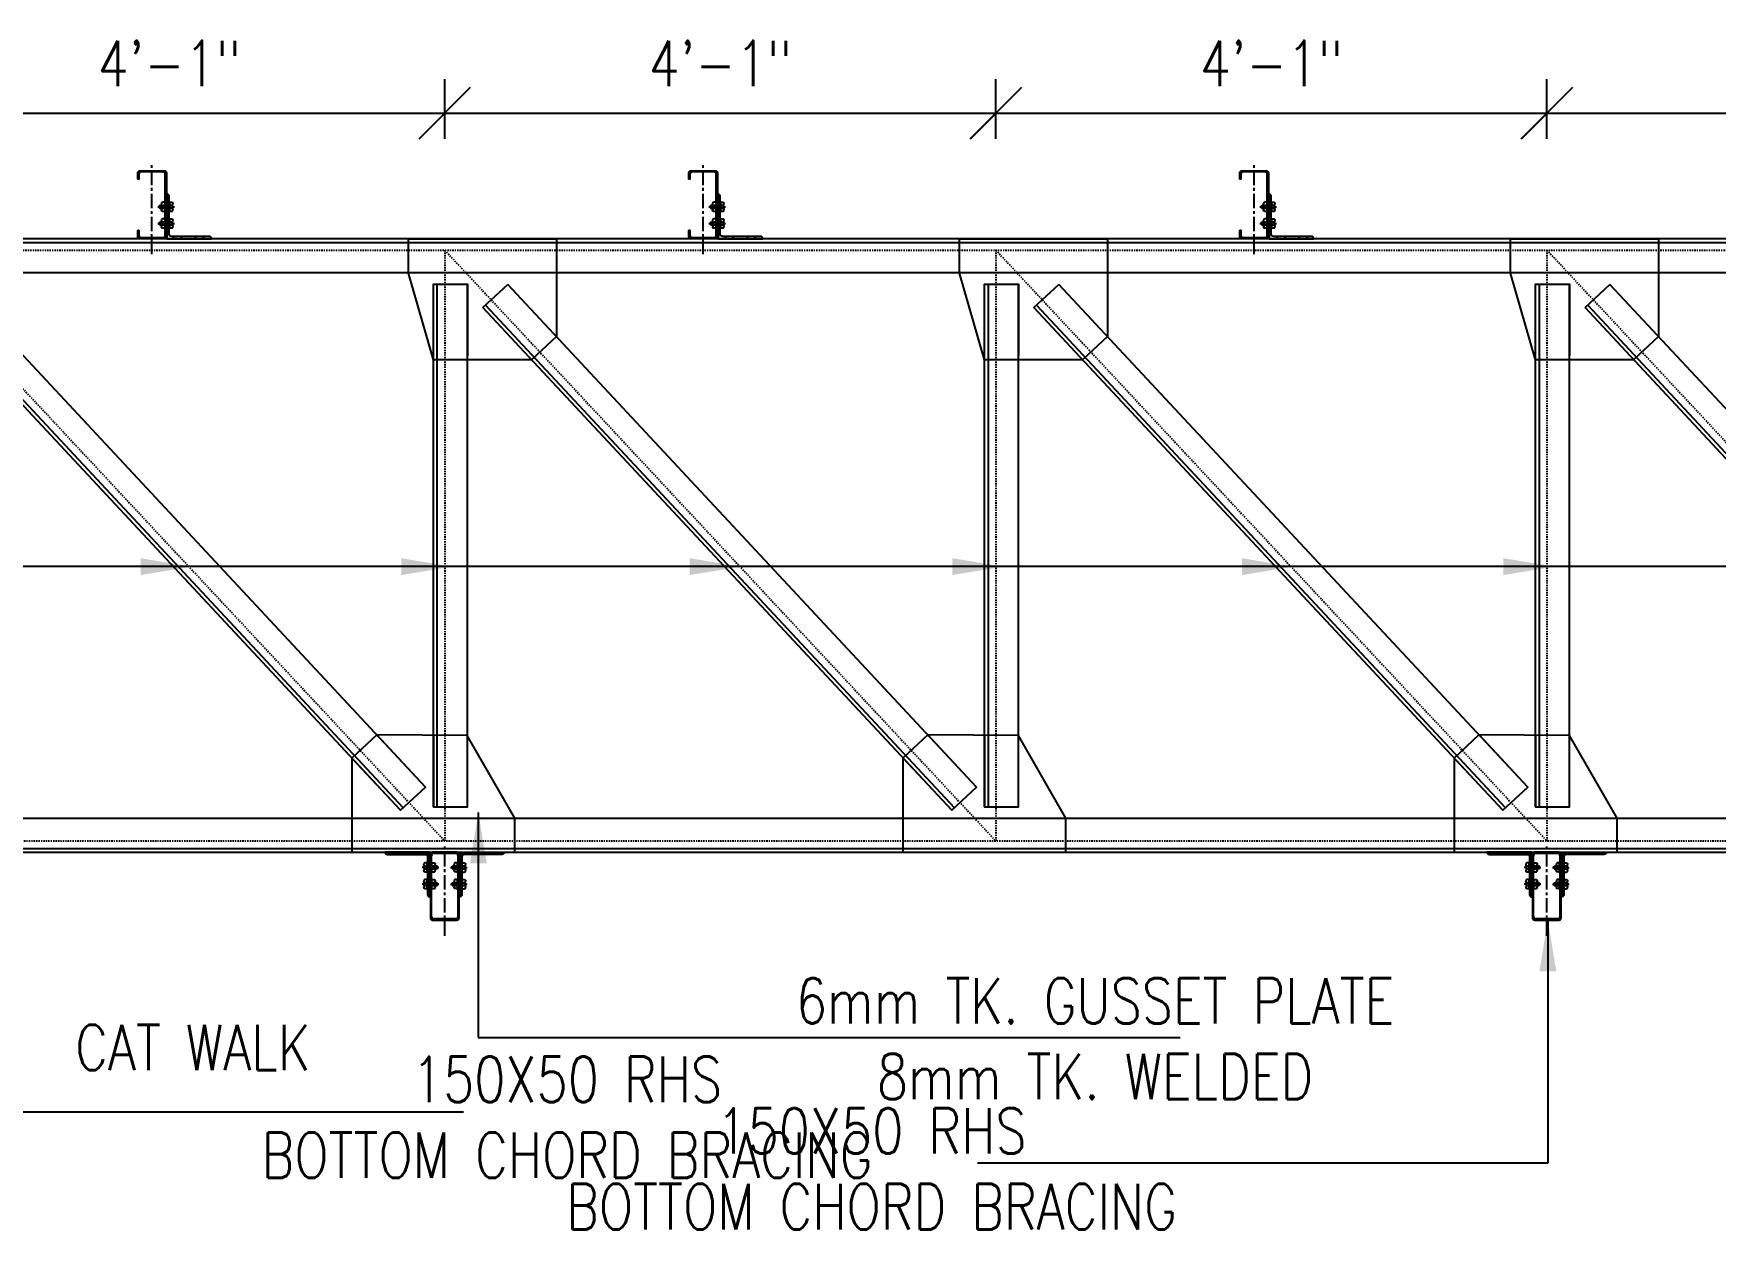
# Model space of a CAD drawing. Extents: x -95606 to 113309, y -42160 to -940.
# Drawn here: x -32143.1 to -31995.1, y -22819.4 to -22714.2 of the extents above; entities that cross this region are included whole.
import ezdxf

# ---------------------------------------------------------------- set-up
doc = ezdxf.new("R2010")
doc.units = 0
doc.header["$LTSCALE"] = 0.02
doc.header["$MEASUREMENT"] = 0
doc.header["$PDMODE"] = 3
doc.header["$PDSIZE"] = -2
doc.linetypes.add('CENTERX2', pattern=[101.6, 63.5, -12.7, 12.7, -12.7])
doc.linetypes.add('DASHEDX2', pattern=[1.5, 1, -0.5])
doc.layers.get('0').update_dxf_attribs({"linetype": 'CONTINUOUS'})
doc.layers.get('DEFPOINTS').update_dxf_attribs({"linetype": 'CONTINUOUS'})
for name, color, linetype in [('A-C PURLIN', 1, 'CONTINUOUS'), ('A-GRID', 7, 'CENTERX2'), ('A-OL', 2, 'CONTINUOUS'), ('A-WELD', 6, 'CONTINUOUS'), ('dimentions', 8, 'CONTINUOUS'), ('EXLINE', 33, 'CONTINUOUS'), ('G-GRID', 7, 'CENTERX2'), ('GUSSET', 1, 'CONTINUOUS'), ('OL', 2, 'CONTINUOUS'), ('S-DIM', 7, 'CONTINUOUS'), ('S-TXT', 2, 'CONTINUOUS')]:
    doc.layers.add(name, color=color, linetype=linetype)
doc.layers.add('Layer4', color=4, linetype='CONTINUOUS', lineweight=25)
doc.styles.add('style9', font='romans.shx', dxfattribs={"width": 0.8, "height": 4})
doc.dimstyles.new('TEXT-14', dxfattribs={"dimtxt": 4, "dimasz": 4.5, "dimexe": 3, "dimexo": 6, "dimgap": 2, "dimtad": 1, "dimdec": 0, "dimrnd": 0.5, "dimzin": 1, "dimdsep": 46, "dimlunit": 4, "dimtxsty": 'style9', "dimblk": 'OBLIQUE', "dimcen": 72.09, "dimclrd": 1, "dimclre": 1, "dimclrt": 2, "dimadec": 0, "dimazin": 0, "dimtfac": 1, "dimtdec": 0, "dimtofl": 0, "dimtmove": 0, "dimatfit": 3, "dimfxl": 1, "dimfrac": 2, "dimtolj": 1, "dimtzin": 0, "dimlwd": -1, "dimarcsym": 0})
pattern_1 = [(315, (-1888.39049, -319.076286), (0.03824563803, 0.03824563803), []), (315, (-1888.36345, -319.076286), (0.03824563803, 0.03824563803), [])]
pattern_2 = [(315, (-1791.3965, -319.0763), (0.03824563803, 0.03824563803), []), (315, (-1791.369457, -319.0763), (0.03824563803, 0.03824563803), [])]

# ---------------------------------------------------------------- blocks, each defined once
blk = doc.blocks.new('_Oblique')
at = {"color": 0, "linetype": 'ByBlock', "lineweight": -2}
blk.add_line((-0.5, -0.5), (0.5, 0.5), dxfattribs=at)
blk = doc.blocks.new('*D853')
at = {"layer": 'DEFPOINTS', "color": 0, "lineweight": -2, "transparency": 16777216}
for p in [(-32106.9, -22721.19), (-32155.4, -22729.44), (-32106.9, -22729.43)]:
    blk.add_point(p, dxfattribs=at)
at = {"layer": 'dimentions', "color": 1, "lineweight": -2, "transparency": 16777216}
for p, q in [((-32155.4, -22723.44), (-32155.4, -22718.19)), ((-32106.9, -22723.43), (-32106.9, -22718.19))]:
    blk.add_line(p, q, dxfattribs=at)
at = {"layer": 'dimentions', "color": 1, "transparency": 16777216}
blk.add_line((-32155.4, -22721.19), (-32106.9, -22721.19), dxfattribs=at)
at = {"layer": 'dimentions', "color": 1, "transparency": 16777216, "xscale": 4.5, "yscale": 4.5, "zscale": 4.5, "rotation": 180}
blk.add_blockref('_Oblique', (-32155.4, -22721.19), dxfattribs=at)
at = {"layer": 'dimentions', "color": 1, "transparency": 16777216, "xscale": 4.5, "yscale": 4.5, "zscale": 4.5}
blk.add_blockref('_Oblique', (-32106.9, -22721.19), dxfattribs=at)
at = {"layer": 'dimentions', "color": 2, "transparency": 16777216, "insert": (-32131.15, -22716.81), "char_height": 4, "attachment_point": 5, "style": 'style9'}
blk.add_mtext('\\A1;4\'-1"', dxfattribs=at)
blk = doc.blocks.new('*D854')
at = {"layer": 'DEFPOINTS', "color": 0, "lineweight": -2, "transparency": 16777216}
for p in [(-32058.4, -22721.19), (-32106.9, -22729.44), (-32058.4, -22729.43)]:
    blk.add_point(p, dxfattribs=at)
at = {"layer": 'dimentions', "color": 1, "lineweight": -2, "transparency": 16777216}
for p, q in [((-32106.9, -22723.44), (-32106.9, -22718.19)), ((-32058.4, -22723.43), (-32058.4, -22718.19))]:
    blk.add_line(p, q, dxfattribs=at)
at = {"layer": 'dimentions', "color": 1, "transparency": 16777216}
blk.add_line((-32106.9, -22721.19), (-32058.4, -22721.19), dxfattribs=at)
at = {"layer": 'dimentions', "color": 1, "transparency": 16777216, "xscale": 4.5, "yscale": 4.5, "zscale": 4.5, "rotation": 180}
blk.add_blockref('_Oblique', (-32106.9, -22721.19), dxfattribs=at)
at = {"layer": 'dimentions', "color": 1, "transparency": 16777216, "xscale": 4.5, "yscale": 4.5, "zscale": 4.5}
blk.add_blockref('_Oblique', (-32058.4, -22721.19), dxfattribs=at)
at = {"layer": 'dimentions', "color": 2, "transparency": 16777216, "insert": (-32082.65, -22716.81), "char_height": 4, "attachment_point": 5, "style": 'style9'}
blk.add_mtext('\\A1;4\'-1"', dxfattribs=at)
blk = doc.blocks.new('*D855')
at = {"layer": 'DEFPOINTS', "color": 0, "lineweight": -2, "transparency": 16777216}
for p in [(-32009.9, -22721.19), (-32058.39, -22729.44), (-32009.9, -22729.43)]:
    blk.add_point(p, dxfattribs=at)
at = {"layer": 'dimentions', "color": 1, "lineweight": -2, "transparency": 16777216}
for p, q in [((-32058.39, -22723.44), (-32058.39, -22718.19)), ((-32009.9, -22723.43), (-32009.9, -22718.19))]:
    blk.add_line(p, q, dxfattribs=at)
at = {"layer": 'dimentions', "color": 1, "transparency": 16777216}
blk.add_line((-32058.39, -22721.19), (-32009.9, -22721.19), dxfattribs=at)
at = {"layer": 'dimentions', "color": 1, "transparency": 16777216, "xscale": 4.5, "yscale": 4.5, "zscale": 4.5, "rotation": 180}
blk.add_blockref('_Oblique', (-32058.39, -22721.19), dxfattribs=at)
at = {"layer": 'dimentions', "color": 1, "transparency": 16777216, "xscale": 4.5, "yscale": 4.5, "zscale": 4.5}
blk.add_blockref('_Oblique', (-32009.9, -22721.19), dxfattribs=at)
at = {"layer": 'dimentions', "color": 2, "transparency": 16777216, "insert": (-32034.15, -22716.81), "char_height": 4, "attachment_point": 5, "style": 'style9'}
blk.add_mtext('\\A1;4\'-1"', dxfattribs=at)
blk = doc.blocks.new('*D856')
at = {"layer": 'DEFPOINTS', "color": 0, "lineweight": -2, "transparency": 16777216}
for p in [(-31961.39, -22721.19), (-32009.89, -22729.44), (-31961.39, -22729.43)]:
    blk.add_point(p, dxfattribs=at)
at = {"layer": 'dimentions', "color": 1, "lineweight": -2, "transparency": 16777216}
for p, q in [((-32009.89, -22723.44), (-32009.89, -22718.19)), ((-31961.39, -22723.43), (-31961.39, -22718.19))]:
    blk.add_line(p, q, dxfattribs=at)
at = {"layer": 'dimentions', "color": 1, "transparency": 16777216}
blk.add_line((-32009.89, -22721.19), (-31961.39, -22721.19), dxfattribs=at)
at = {"layer": 'dimentions', "color": 1, "transparency": 16777216, "xscale": 4.5, "yscale": 4.5, "zscale": 4.5, "rotation": 180}
blk.add_blockref('_Oblique', (-32009.89, -22721.19), dxfattribs=at)
at = {"layer": 'dimentions', "color": 1, "transparency": 16777216, "xscale": 4.5, "yscale": 4.5, "zscale": 4.5}
blk.add_blockref('_Oblique', (-31961.39, -22721.19), dxfattribs=at)
at = {"layer": 'dimentions', "color": 2, "transparency": 16777216, "insert": (-31985.64, -22716.81), "char_height": 4, "attachment_point": 5, "style": 'style9'}
blk.add_mtext('\\A1;4\'-1"', dxfattribs=at)
blk = doc.blocks.new('A BOLT')
at = {"layer": 'GUSSET'}
h = blk.add_hatch(dxfattribs=at)
h.set_pattern_fill('LINE', color=8, scale=12.375, angle=107, style=0)
h.set_pattern_definition([(286.416, (-3737.1646, 76954.9778), (1.483816784, 0.437161318), [])])
edge = h.paths.add_edge_path()
edge.add_line((7, -1.2), (11.8, 0.3))
edge.add_ellipse((11.2, 2.4), major_axis=(1.59, 1.59), ratio=1, start_angle=241.416, end_angle=331.416)
edge.add_line((13.3, 3.1), (13.1, 3.8))
edge.add_line((13.1, 3.8), (12.9, 4.6))
edge.add_ellipse((10.7, 3.9), major_axis=(1.59, 1.59), ratio=1, start_angle=331.416, end_angle=421.416)
edge.add_line((10.1, 6.1), (7.5, 5.3))
edge.add_line((7.5, 5.3), (5.3, 4.7))
edge.add_ellipse((5.9, 2.5), major_axis=(1.59, 1.59), ratio=1, start_angle=331.416, end_angle=421.416, ccw=False)
edge.add_line((8, 3.1), (8.3, 2.4))
edge.add_line((8.3, 2.4), (8.5, 1.6))
edge.add_ellipse((6.3, 1), major_axis=(1.59, 1.59), ratio=1, start_angle=241.416, end_angle=331.416, ccw=False)
at = {"layer": 'A-GRID'}
blk.add_line((15.8, 4.6), (-20.1, -5.9), dxfattribs=at)
at = {"layer": 'A-OL', "color": 1, "linetype": 'DASHEDX2'}
for p, q in [((-12.7, 8.6), (-11.9, 8.9)), ((-2.5, 11.6), (-3.3, 11.4)), ((-6, -14.1), (-5.2, -13.8)), ((4.2, -11.1), (3.3, -11.4))]:
    blk.add_line(p, q, dxfattribs=at)
at = {"layer": 'A-OL', "color": 1}
for p, q in [((-5.2, -13.8), (-11.9, 8.9)), ((3.3, -11.4), (-3.3, 11.4))]:
    blk.add_line(p, q, dxfattribs=at)
at = {"layer": 'OL'}
for p, q in [((-12.7, 8.6), (-6, -14.1)), ((-2.5, 11.6), (4.2, -11.1)), ((9.2, 5.8), (-0.1, 3.1))]:
    blk.add_line(p, q, dxfattribs=at)
for points in [[(-12.3, 7), (-16.9, 5.6, 0.414214), (-18.5, 2.8), (-18.1, 1.6)], [(-10.2, 0.2), (-14.9, -1.2, -0.414214), (-17.7, 0.3), (-18.1, 1.6)], [(-2, 10), (2.7, 11.3, -0.414214), (5.5, 9.8), (5.9, 8.6)], [(0, 3.1), (4.7, 4.5, 0.414214), (6.2, 7.3), (5.9, 8.6)], [(8.3, 2.4), (8, 3.1, 0.414214), (5.3, 4.7), (2.7, 3.9)], [(8.3, 2.4), (8.5, 1.6, -0.414214), (7, -1.2), (2.9, -2.4)], [(13.1, 3.8), (13.3, 3.1, -0.414214), (11.8, 0.3), (4.5, -1.9)], [(13.1, 3.8), (12.9, 4.6, 0.414214), (10.1, 6.1), (4.6, 4.5)], [(-16.8, -4.9), (-17, -4.2, -0.414214), (-15.5, -1.4), (-12.9, -0.6)], [(-16.8, -4.9), (-16.5, -5.7, 0.414214), (-13.7, -7.2), (-9.7, -6)], [(-8.5, -5.7), (-13.2, -7.1, 0.414214), (-14.7, -9.9), (-14.4, -11.1)], [(-6.5, -12.5), (-11.2, -13.9, -0.414214), (-14, -12.4), (-14.4, -11.1)], [(1.8, -2.7), (6.4, -1.3, -0.414214), (9.2, -2.8), (9.6, -4.1)], [(3.8, -9.5), (8.4, -8.2, 0.414214), (10, -5.4), (9.6, -4.1)]]:
    blk.add_lwpolyline(points, format="xyb", dxfattribs=at)
for points in [[(-0.9, 2.9), (-9.4, 0.4)], [(8.2, 5.5), (7.8, 5.4), (-0.1, 3.1)], [(-7.7, -5.3), (0.8, -2.8)]]:
    blk.add_lwpolyline(points, dxfattribs=at)
blk = doc.blocks.new('RT8-LIP')
at = {"layer": 'A-C PURLIN'}
h = blk.add_hatch(dxfattribs=at)
h.set_pattern_fill('STEEL', color=256, scale=8, angle=16.708, style=0)
h.set_pattern_definition([(61.708, (-15390.126, -58951.48), (-22.365806, 12.038718), []), (61.708, (-15393.777, -58939.315), (-22.365806, 12.038718), [])])
h.paths.add_polyline_path([(-50.1, 64.3), (-69.8, 129.9, -0.414214), (-66.4, 136.1), (-19.5, 150.2, -0.414214), (-13.3, 146.9), (-10.3, 136.8, 0.490314), (-8.8, 136.3, 0.490314), (-7.9, 137.5), (-11.6, 150, 0.414214), (-17.8, 153.3), (-69.6, 137.8, 0.414214), (-72.9, 131.6), (-52.5, 63.6), (-32.1, -4.4, 0.414214), (-25.9, -7.8), (25.9, 7.8, 0.414214), (29.2, 14), (25.5, 26.4, 0.490314), (24, 27, 0.490314), (23.1, 25.7), (26.1, 15.7, -0.414214), (22.7, 9.4), (-24.2, -4.6, -0.414214), (-30.4, -1.3)])
h = blk.add_hatch(dxfattribs=at)
h.set_pattern_fill('STEEL', color=256, scale=11, angle=106.708, style=0)
h.set_pattern_definition([(151.708, (-15373.637, -58962.002), (-16.553237, -30.752983), []), (151.708, (-15390.362, -58967.023), (-16.553237, -30.752983), [])])
h.paths.add_polyline_path([(-60.7, 86.2, 0.414214), (-64.1, 80), (-39.6, -1.4, -0.414214), (-43, -7.7), (-124.4, -32.1, 0.414214), (-127.7, -38.3), (-31.9, -9.6)])
for points in [[(24.2, 27.1), (23.7, 27, 0.414214), (23.1, 25.7), (26.1, 15.7, -0.414214), (22.7, 9.4), (-24.2, -4.6, -0.414214), (-30.4, -1.3), (-50.1, 64.3), (-69.8, 129.9, -0.414214), (-66.4, 136.1), (-19.5, 150.2, -0.414214), (-13.3, 146.9), (-10.3, 136.8, 0.414214), (-9, 136.2), (-8.5, 136.3, 0.414214), (-7.9, 137.5), (-11.6, 150, 0.414214), (-17.8, 153.3), (-69.6, 137.8, 0.414214), (-72.9, 131.6), (-52.5, 63.6), (-32.1, -4.4, 0.414214), (-25.9, -7.8), (25.9, 7.8, 0.414214), (29.2, 14), (25.5, 26.4, 0.414214)], [(-60.7, 86.2), (-31.9, -9.6), (-127.7, -38.3), (-127.7, -38.3, -0.414214), (-124.4, -32.1), (-43, -7.7, 0.414214), (-39.6, -1.4), (-64.1, 80, -0.414214), (-60.7, 86.2)]]:
    blk.add_lwpolyline(points, format="xyb", close=True, dxfattribs=at)
blk = doc.blocks.new('A$C7F18320F')
at = {"layer": 'A-C PURLIN', "xscale": 0.03999999999769976, "yscale": 0.03999999999769976, "zscale": 0.03999999999769976, "rotation": 357.2919999998659}
blk.add_blockref('RT8-LIP', (1.29, 0.32), dxfattribs=at)
at = {"layer": 'A-WELD', "xscale": 0.03999999999769976, "yscale": 0.03999999999769976, "zscale": 0.03999999999769976, "rotation": 357.2919999998659}
for p in [(-0.54, 2.81), (-0.18, 1.36)]:
    blk.add_blockref('A BOLT', p, dxfattribs=at)

msp = doc.modelspace()

# ---------------------------------------------------------------- hatches: boundary and pattern name
at = {"layer": 'A-C PURLIN'}
h = msp.add_hatch(dxfattribs=at)
h.set_pattern_fill('STEEL', color=256, scale=0.4327, angle=270)
h.set_pattern_definition(pattern_1)
h.paths.add_polyline_path([(-32108.217, -22790.17, -0.4142136), (-32108.413, -22789.973), (-32108.413, -22786.63, 0.4142136), (-32108.61, -22786.433), (-32111.953, -22786.433, -0.4142136), (-32112.15, -22786.236), (-32108.217, -22786.236)])
h = msp.add_hatch(dxfattribs=at)
h.set_pattern_fill('STEEL', color=256, scale=0.4327, angle=270, style=0)
h.set_pattern_definition([(315, (-32108.05038, -22786.33204), (0.03824564, 0.03824564), []), (315, (-32108.023335, -22786.33204), (0.03824564, 0.03824564), [])])
edge = h.paths.add_edge_path()
edge.add_line((-32105.843, -22786.236), (-32107.967, -22786.236))
edge.add_arc((-32107.967, -22786.433), 0.197, 90, 180)
edge.add_line((-32108.163, -22786.433), (-32108.163, -22792.018))
edge.add_arc((-32107.967, -22792.018), 0.197, 180, 270)
edge.add_line((-32107.967, -22792.215), (-32105.843, -22792.215))
edge.add_arc((-32105.843, -22792.018), 0.197, 270, 360)
edge.add_line((-32105.646, -22792.018), (-32105.646, -22789.226))
edge.add_line((-32105.646, -22789.226), (-32105.646, -22789.169))
edge.add_line((-32105.646, -22789.169), (-32105.744, -22789.168))
edge.add_line((-32105.744, -22789.168), (-32105.744, -22789.278))
edge.add_line((-32105.744, -22789.278), (-32105.744, -22791.92))
edge.add_arc((-32105.941, -22791.92), 0.197, 270, 360, ccw=False)
edge.add_line((-32105.941, -22792.117), (-32107.868, -22792.117))
edge.add_arc((-32107.868, -22791.92), 0.197, 180, 270, ccw=False)
edge.add_line((-32108.065, -22791.92), (-32108.065, -22786.531))
edge.add_arc((-32107.868, -22786.531), 0.197, 90, 180, ccw=False)
edge.add_line((-32107.868, -22786.335), (-32105.941, -22786.335))
edge.add_arc((-32105.941, -22786.531), 0.197, 0, 90, ccw=False)
edge.add_line((-32105.744, -22786.531), (-32105.744, -22787.114))
edge.add_line((-32105.744, -22787.114), (-32105.742, -22787.114))
edge.add_line((-32105.742, -22787.114), (-32105.744, -22789.168))
edge.add_line((-32105.744, -22789.168), (-32105.646, -22789.169))
edge.add_line((-32105.646, -22789.169), (-32105.646, -22786.433))
edge.add_arc((-32105.843, -22786.433), 0.197, 360, 450)
h = msp.add_hatch(dxfattribs=at)
h.set_pattern_fill('STEEL', color=256, scale=0.4327, angle=270)
h.set_pattern_definition(pattern_1)
h.paths.add_polyline_path([(-32105.593, -22790.17, 0.4142136), (-32105.396, -22789.973), (-32105.396, -22786.63, -0.4142136), (-32105.199, -22786.433), (-32101.856, -22786.433, 0.4142136), (-32101.659, -22786.236), (-32105.593, -22786.236)])
h = msp.add_hatch(dxfattribs=at)
h.set_pattern_fill('STEEL', color=256, scale=0.4327, angle=270)
h.set_pattern_definition(pattern_2)
h.paths.add_polyline_path([(-32011.223, -22790.17, -0.4142136), (-32011.419, -22789.973), (-32011.419, -22786.63, 0.4142136), (-32011.616, -22786.433), (-32014.959, -22786.433, -0.4142136), (-32015.156, -22786.236), (-32011.223, -22786.236)])
h = msp.add_hatch(dxfattribs=at)
h.set_pattern_fill('STEEL', color=256, scale=0.4327, angle=270, style=0)
h.set_pattern_definition([(315, (-32011.05639, -22786.332054), (0.03824564, 0.03824564), []), (315, (-32011.029344, -22786.332054), (0.03824564, 0.03824564), [])])
edge = h.paths.add_edge_path()
edge.add_line((-32008.849, -22786.236), (-32010.973, -22786.236))
edge.add_arc((-32010.973, -22786.433), 0.197, 90, 180)
edge.add_line((-32011.169, -22786.433), (-32011.169, -22792.019))
edge.add_arc((-32010.973, -22792.019), 0.197, 180, 270)
edge.add_line((-32010.973, -22792.215), (-32008.849, -22792.215))
edge.add_arc((-32008.849, -22792.019), 0.197, 270, 360)
edge.add_line((-32008.652, -22792.019), (-32008.652, -22789.226))
edge.add_line((-32008.652, -22789.226), (-32008.652, -22789.169))
edge.add_line((-32008.652, -22789.169), (-32008.75, -22789.168))
edge.add_line((-32008.75, -22789.168), (-32008.75, -22789.278))
edge.add_line((-32008.75, -22789.278), (-32008.75, -22791.92))
edge.add_arc((-32008.947, -22791.92), 0.197, 270, 360, ccw=False)
edge.add_line((-32008.947, -22792.117), (-32010.874, -22792.117))
edge.add_arc((-32010.874, -22791.92), 0.197, 180, 270, ccw=False)
edge.add_line((-32011.071, -22791.92), (-32011.071, -22786.531))
edge.add_arc((-32010.874, -22786.531), 0.197, 90, 180, ccw=False)
edge.add_line((-32010.874, -22786.335), (-32008.947, -22786.335))
edge.add_arc((-32008.947, -22786.531), 0.197, 0, 90, ccw=False)
edge.add_line((-32008.75, -22786.531), (-32008.75, -22787.114))
edge.add_line((-32008.75, -22787.114), (-32008.748, -22787.114))
edge.add_line((-32008.748, -22787.114), (-32008.75, -22789.168))
edge.add_line((-32008.75, -22789.168), (-32008.652, -22789.169))
edge.add_line((-32008.652, -22789.169), (-32008.652, -22786.433))
edge.add_arc((-32008.849, -22786.433), 0.197, 360, 450)
h = msp.add_hatch(dxfattribs=at)
h.set_pattern_fill('STEEL', color=256, scale=0.4327, angle=270)
h.set_pattern_definition(pattern_2)
h.paths.add_polyline_path([(-32008.599, -22790.17, 0.4142136), (-32008.402, -22789.973), (-32008.402, -22786.63, -0.4142136), (-32008.205, -22786.433), (-32004.862, -22786.433, 0.4142136), (-32004.665, -22786.236), (-32008.599, -22786.236)])

# ---------------------------------------------------------------- linework, layer by layer
for p, q in [((-32108.163, -22786.433), (-32108.163, -22792.018)), ((-32108.065, -22791.92), (-32108.065, -22786.531)), ((-32105.843, -22786.236), (-32107.967, -22786.236)), ((-32107.868, -22786.335), (-32105.941, -22786.335)), ((-32105.744, -22786.531), (-32105.744, -22789.226)), ((-32105.646, -22789.226), (-32105.646, -22786.433)), ((-32011.169, -22786.433), (-32011.169, -22792.019)), ((-32011.071, -22791.92), (-32011.071, -22786.531)), ((-32008.849, -22786.236), (-32010.973, -22786.236)), ((-32010.874, -22786.335), (-32008.947, -22786.335)), ((-32008.75, -22786.531), (-32008.75, -22789.226)), ((-32008.652, -22789.226), (-32008.652, -22786.433)), ((-32105.744, -22789.226), (-32105.744, -22791.92)), ((-32105.646, -22792.018), (-32105.646, -22789.226)), ((-32008.75, -22789.226), (-32008.75, -22791.92)), ((-32008.652, -22792.019), (-32008.652, -22789.226)), ((-32107.967, -22792.215), (-32105.843, -22792.215)), ((-32105.941, -22792.117), (-32107.868, -22792.117)), ((-32010.973, -22792.215), (-32008.849, -22792.215)), ((-32008.947, -22792.117), (-32010.874, -22792.117))]:
    msp.add_line(p, q, dxfattribs=at)
for points in [[(-32108.217, -22790.17), (-32108.217, -22786.236), (-32112.15, -22786.236), (-32112.15, -22786.236, 0.4142136), (-32111.953, -22786.433), (-32108.61, -22786.433, -0.4142136), (-32108.413, -22786.63), (-32108.413, -22789.973, 0.4142136), (-32108.217, -22790.17)], [(-32105.593, -22790.17), (-32105.593, -22786.236), (-32101.659, -22786.236), (-32101.659, -22786.236, -0.4142136), (-32101.856, -22786.433), (-32105.199, -22786.433, 0.4142136), (-32105.396, -22786.63), (-32105.396, -22789.973, -0.4142136), (-32105.593, -22790.17)], [(-32011.223, -22790.17), (-32011.223, -22786.236), (-32015.156, -22786.236), (-32015.156, -22786.236, 0.4142136), (-32014.959, -22786.433), (-32011.616, -22786.433, -0.4142136), (-32011.419, -22786.63), (-32011.419, -22789.973, 0.4142136), (-32011.223, -22790.17)], [(-32008.599, -22790.17), (-32008.599, -22786.236), (-32004.665, -22786.236), (-32004.665, -22786.236, -0.4142136), (-32004.862, -22786.433), (-32008.205, -22786.433, 0.4142136), (-32008.402, -22786.63), (-32008.402, -22789.973, -0.4142136), (-32008.599, -22790.17)]]:
    msp.add_lwpolyline(points, format="xyb", close=True, dxfattribs=at)
for centre, start, end in [((-32107.967, -22786.433), 90, 180), ((-32107.868, -22786.531), 90, 180), ((-32105.941, -22786.531), 360, 90), ((-32105.843, -22786.433), 0, 90), ((-32010.973, -22786.433), 90, 180), ((-32010.874, -22786.531), 90, 180), ((-32008.947, -22786.531), 360, 90), ((-32008.849, -22786.433), 0, 90), ((-32107.967, -22792.018), 180, 270), ((-32107.868, -22791.92), 180, 270), ((-32105.941, -22791.92), 270, 0), ((-32105.843, -22792.018), 270, 0), ((-32010.973, -22792.019), 180, 270), ((-32010.874, -22791.92), 180, 270), ((-32008.947, -22791.92), 270, 0), ((-32008.849, -22792.019), 270, 0)]:
    msp.add_arc(centre, 0.197, start, end, dxfattribs=at)
at = {"layer": 'A-GRID'}
for p, q in [((-32132.668, -22733.609), (-32132.668, -22725.756)), ((-32084.165, -22733.609), (-32084.165, -22725.756)), ((-32035.671, -22733.609), (-32035.671, -22725.756)), ((-32106.905, -22793.588), (-32106.905, -22785.735)), ((-32009.911, -22793.588), (-32009.911, -22785.735))]:
    msp.add_line(p, q, dxfattribs=at)
at = {"layer": 'G-GRID', "color": 8, "ltscale": 0.1}
for p, q in [((-32578.932, -22733.236), (-31820.411, -22733.236)), ((-32155.408, -22733.236), (-32106.917, -22785.236)), ((-32106.905, -22733.237), (-32106.905, -22785.237)), ((-32106.905, -22733.237), (-32058.414, -22785.237)), ((-32058.401, -22733.237), (-32058.401, -22785.237)), ((-32058.401, -22733.237), (-32009.911, -22785.237)), ((-32009.898, -22733.237), (-32009.898, -22785.237)), ((-32009.898, -22733.237), (-31961.407, -22785.237)), ((-32494.932, -22785.236), (-31912.891, -22785.236))]:
    msp.add_line(p, q, dxfattribs=at)
at = {"layer": 'Layer4'}
for p, q in [((-32103.549, -22738.301), (-32101.355, -22736.255)), ((-32055.046, -22738.301), (-32052.852, -22736.255)), ((-32006.542, -22738.301), (-32004.348, -22736.255))]:
    msp.add_line(p, q, dxfattribs=at)
for points in [[(-32107.905, -22742.512), (-32107.905, -22736.237), (-32104.905, -22736.237), (-32104.905, -22742.512)], [(-32059.401, -22742.512), (-32059.401, -22736.237), (-32056.401, -22736.237), (-32056.401, -22742.512)], [(-32010.898, -22742.512), (-32010.898, -22736.237), (-32007.898, -22736.237), (-32007.898, -22742.512)], [(-32115.068, -22777.963), (-32110.787, -22782.552), (-32108.593, -22780.506), (-32112.873, -22775.917)], [(-32107.905, -22775.961), (-32107.905, -22782.237), (-32104.905, -22782.237), (-32104.905, -22775.961)], [(-32066.564, -22777.963), (-32062.284, -22782.553), (-32060.09, -22780.507), (-32064.37, -22775.917)], [(-32059.401, -22775.961), (-32059.401, -22782.237), (-32056.401, -22782.237), (-32056.401, -22775.961)], [(-32018.061, -22777.963), (-32013.781, -22782.553), (-32011.587, -22780.507), (-32015.867, -22775.917)], [(-32010.898, -22775.961), (-32010.898, -22782.237), (-32007.898, -22782.237), (-32007.898, -22775.961)]]:
    msp.add_lwpolyline(points, dxfattribs=at)
at = {"layer": 'S-DIM', "color": 1}
for p, q in [((-32579.612, -22732.556), (-31819.731, -22732.556)), ((-32107.585, -22736.237), (-32107.585, -22782.237)), ((-32059.081, -22736.237), (-32059.081, -22782.237)), ((-32010.578, -22736.237), (-32010.578, -22782.237)), ((-32151.819, -22738.083), (-32110.553, -22782.334)), ((-32103.315, -22738.083), (-32062.05, -22782.334)), ((-32054.812, -22738.083), (-32013.547, -22782.334)), ((-32006.308, -22738.083), (-31965.043, -22782.334)), ((-32495.612, -22785.916), (-31912.211, -22785.916))]:
    msp.add_line(p, q, dxfattribs=at)
at = {"layer": 'S-DIM', "color": 3, "linetype": 'Continuous'}
for points in [[(-32110.099, -22735.28), (-32110.099, -22732.237), (-32097.075, -22732.237), (-32097.075, -22740.845), (-32099.269, -22742.891), (-32107.905, -22742.891), (-32110.099, -22735.28)], [(-32061.595, -22735.28), (-32061.595, -22732.237), (-32048.572, -22732.237), (-32048.572, -22740.845), (-32050.766, -22742.891), (-32059.401, -22742.891), (-32061.595, -22735.28)], [(-32013.092, -22735.28), (-32013.092, -22732.237), (-32000.068, -22732.237), (-32000.068, -22740.845), (-32002.262, -22742.891), (-32010.898, -22742.891), (-32013.092, -22735.28)], [(-32115.08, -22777.963), (-32115.08, -22786.236), (-32100.731, -22786.236), (-32100.731, -22783.236), (-32104.917, -22775.96), (-32112.886, -22775.917), (-32115.08, -22777.963)], [(-32066.576, -22777.963), (-32066.576, -22786.237), (-32052.228, -22786.237), (-32052.228, -22783.237), (-32056.414, -22775.961), (-32064.382, -22775.917), (-32066.576, -22777.963)], [(-32018.073, -22777.963), (-32018.073, -22786.237), (-32003.725, -22786.237), (-32003.725, -22783.237), (-32007.911, -22775.961), (-32015.879, -22775.917), (-32018.073, -22777.963)]]:
    msp.add_lwpolyline(points, dxfattribs=at)
at = {"layer": 'S-TXT'}
for p, q in [((-31819.411, -22732.236), (-32579.932, -22732.237)), ((-31911.891, -22735.235), (-32496.172, -22735.236)), ((-32108.593, -22780.506), (-32149.858, -22736.255)), ((-32107.905, -22782.237), (-32107.905, -22736.237)), ((-32107.905, -22736.237), (-32104.905, -22736.237)), ((-32104.905, -22782.237), (-32104.905, -22736.237)), ((-32060.09, -22780.507), (-32101.355, -22736.255)), ((-32059.401, -22782.237), (-32059.401, -22736.237)), ((-32059.401, -22736.237), (-32056.401, -22736.237)), ((-32056.401, -22782.237), (-32056.401, -22736.237)), ((-32011.587, -22780.507), (-32052.852, -22736.255)), ((-32010.898, -22782.237), (-32010.898, -22736.237)), ((-32010.898, -22736.237), (-32007.898, -22736.237)), ((-32007.898, -22782.237), (-32007.898, -22736.237)), ((-31963.083, -22780.507), (-32004.348, -22736.255)), ((-32110.787, -22782.552), (-32152.053, -22738.301)), ((-32062.284, -22782.553), (-32103.549, -22738.301)), ((-32013.781, -22782.553), (-32055.046, -22738.301)), ((-31965.277, -22782.553), (-32006.542, -22738.301)), ((-32110.787, -22782.552), (-32108.593, -22780.506)), ((-32062.284, -22782.553), (-32060.09, -22780.507)), ((-32013.781, -22782.553), (-32011.587, -22780.507)), ((-32107.905, -22782.237), (-32104.905, -22782.237)), ((-32059.401, -22782.237), (-32056.401, -22782.237)), ((-32010.898, -22782.237), (-32007.898, -22782.237)), ((-32492.932, -22783.236), (-31914.891, -22783.236)), ((-32496.411, -22786.236), (-31911.411, -22786.236))]:
    msp.add_line(p, q, dxfattribs=at)

# ---------------------------------------------------------------- block references
at = {"ltscale": 44, "xscale": -0.9833464483156201, "yscale": 0.983346448316297, "zscale": 0.9833464483155909, "rotation": 14.00000000113416}
for p in [(-32131.356, -22732.236), (-32082.853, -22732.236), (-32034.359, -22732.236)]:
    msp.add_blockref('A$C7F18320F', p, dxfattribs=at)
at = {"layer": 'A-WELD', "yscale": 0.03933385793036288, "zscale": 0.03933385793036288}
for p, xscale, rotation in [((-32108.065, -22787.58), -0.03933385793036288, 196.7080000012683), ((-32105.744, -22787.58), 0.03933385793036288, 163.2919999987317), ((-32011.071, -22787.58), -0.03933385793036288, 196.7080000012683), ((-32008.75, -22787.58), 0.03933385793036288, 163.2919999987317), ((-32108.066, -22789.049), -0.03933385793036288, 196.7080000012683), ((-32105.743, -22789.049), 0.03933385793036288, 163.2919999987317), ((-32011.072, -22789.049), -0.03933385793036288, 196.7080000012683), ((-32008.749, -22789.049), 0.03933385793036288, 163.2919999987317)]:
    msp.add_blockref('A BOLT', p, dxfattribs=dict(at, xscale=xscale, rotation=rotation))

# ---------------------------------------------------------------- texts
at = {"layer": 'dimentions', "color": 2, "char_height": 4, "attachment_point": 5, "style": 'style9'}
for s, width, insert in [('6mm TK. GUSSET PLATE \\P8mm TK. WELDED', 104.19387, (-32049.664, -22802.655)), ('CAT WALK', 104.19387, (-32129.072, -22803.423)), ('150X50 RHS \\PBOTTOM CHORD BRACING', 116.05952, (-32096.14, -22809.57)), ('150X50 RHS \\PBOTTOM CHORD BRACING', 116.05952, (-32069.338, -22814.105))]:
    msp.add_mtext_dynamic_manual_height_columns(s, width=width, gutter_width=16, heights=[0], dxfattribs=dict(at, insert=insert))

# ---------------------------------------------------------------- dimensions: what is measured, and where the dimension line sits
at = {"layer": 'dimentions'}
for base, p1, p2, picture, middle in [((-32106.905, -22721.19), (-32155.401, -22729.439), (-32106.905, -22729.432), '*D853', (-32131.153, -22716.809)), ((-32058.401, -22721.19), (-32106.898, -22729.439), (-32058.401, -22729.432), '*D854', (-32082.65, -22716.809)), ((-32009.898, -22721.19), (-32058.395, -22729.439), (-32009.898, -22729.432), '*D855', (-32034.146, -22716.809)), ((-31961.395, -22721.19), (-32009.891, -22729.439), (-31961.395, -22729.432), '*D856', (-31985.643, -22716.809))]:
    dim = msp.add_linear_dim(base=base, p1=p1, p2=p2, dimstyle='TEXT-14', override={"dimfxl": 0.18}, dxfattribs=at)
    dim.commit()
    dim.dimension.update_dxf_attribs({"geometry": picture, "text_midpoint": middle})

# ---------------------------------------------------------------- leaders
at = {"layer": 'EXLINE'}
for points, override in [([(-32129.164, -22761.102), (-32163.531, -22761.102)], {"dimtad": 0}), ([(-32106.224, -22761.102), (-32140.592, -22761.102)], {"dimtad": 0}), ([(-32080.834, -22761.102), (-32115.202, -22761.102)], {"dimtad": 0}), ([(-32057.721, -22761.102), (-32092.088, -22761.102)], {"dimtad": 0}), ([(-32032.229, -22761.102), (-32066.597, -22761.102)], {"dimtad": 0}), ([(-32009.218, -22761.102), (-32043.585, -22761.102)], {"dimtad": 0}), ([(-31984.073, -22761.102), (-32018.441, -22761.102)], {"dimtad": 0}), ([(-32103.946, -22782.73), (-32103.946, -22802.554), (-32042.182, -22802.554)], {"dimtad": 0}), ([(-32155.446, -22791.984), (-32155.446, -22809.09), (-32105.259, -22809.09)], {"dimgap": 2, "dimtad": 0}), ([(-32009.815, -22792.215), (-32009.815, -22813.624), (-32060.003, -22813.624)], {"dimgap": 2, "dimtad": 0})]:
    msp.add_leader(points, dimstyle='TEXT-14', override=override, dxfattribs=at)

doc.saveas('drawing.dxf')
